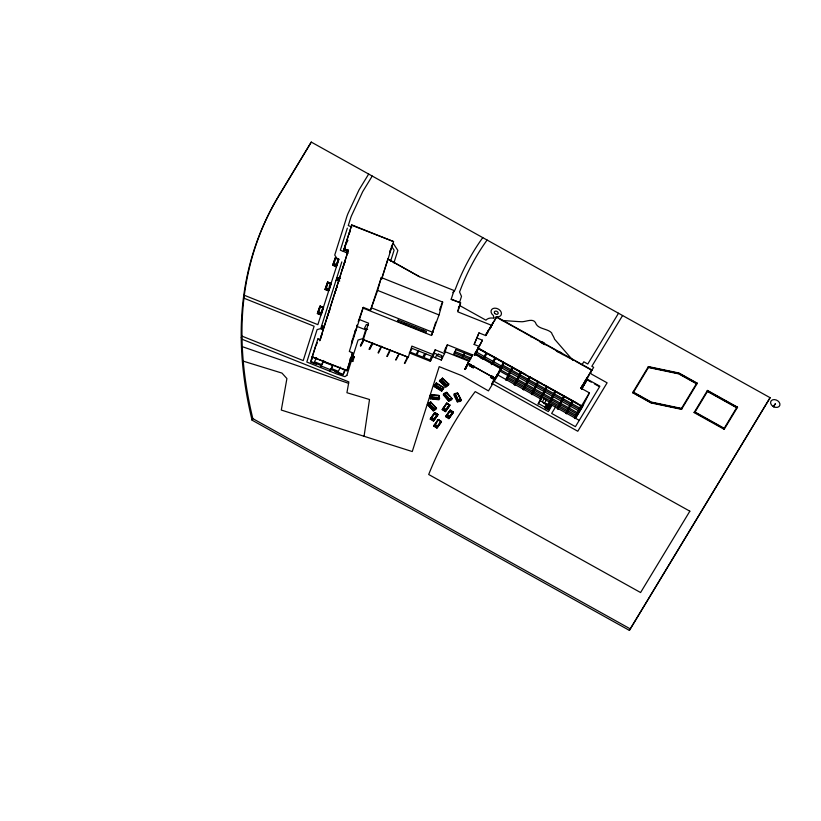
<?xml version="1.0" encoding="UTF-8"?>
<svg xmlns="http://www.w3.org/2000/svg" width="821" height="821" viewBox="0 0 821 821"><rect width="100%" height="100%" fill="white"/><g stroke="black" fill="none" stroke-linecap="round" stroke-linejoin="round"><path stroke-width="1.23" d="M364.062 436.279L369.512 399.499L346.934 392.715L348.843 381.898L242.113 339.268M362.944 308.07L363.303 307.372L370.497 310.246L377.65 290.418L381.303 277.56L442.673 302.077L439.019 314.936L431.518 335.461L362.944 308.07L358.223 321.678M317.378 313.591L319.995 306.069L323.536 307.485L321.545 313.766L320.919 315.007L317.378 313.591L319.995 306.069M325.013 289.526L327.63 282.003L331.171 283.419L329.18 289.71L328.554 290.942L325.013 289.526L327.63 282.003M332.7 265.296L335.317 257.773L338.857 259.19L336.867 265.47L336.241 266.712L332.7 265.296L335.317 257.773M318.671 311.19L319.728 307.854M325.947 288.243L327.004 284.908M323.105 307.341L321.185 313.212L318.589 312.175L320.508 306.305L323.105 307.341L320.559 314.453L317.963 313.417M328.821 289.156C331.612 273.773 331.622 293.631 326.214 288.12L328.143 282.25L327.363 283.799M347.345 228.125L340.346 250.2L348.104 253.299M320.559 314.453L321.616 311.118M336.661 264.608L334.065 263.572L333.285 265.121L335.881 266.158L338.426 259.046L336.507 264.926L333.911 263.88L335.83 258.01L337.41 259.005M338.857 259.19L317.86 324.654L244.371 295.293M344.081 248.948L348.371 250.292L344.081 248.948L351.778 224.882L393.567 241.579L381.652 279.13M343.742 250.179L351.778 224.882M341.834 261.858L320.765 328.585L317.101 329.601L306.808 362.03L337.072 374.109L344.923 376.665L346.873 375.32M311.313 359.619L312.072 357.248M363.303 307.372L349.315 351.45L352.65 352.784L346.893 370.764L312.134 356.889L317.891 338.899L319.995 339.74L348.217 250.6M315.726 346.031L310.841 361.445L321.185 365.581M321.586 328.636L322.489 325.937L323.31 325.988L322.417 328.687L320.765 328.585L322.889 329.426M336.056 280.382L336.887 280.433L337.78 277.744L340.499 278.545M336.887 280.433L337.708 280.484L338.611 277.796M319.749 340.807L348.371 250.292M320.221 339.884L322.13 333.839L321.391 335.317M337.082 286.724L334.424 294.236M330.288 370.753L330.719 369.388L343.229 374.386L344.635 369.953M351.306 344.245L352.435 340.694M354.118 335.379L351.593 341.721M356.745 327.107L357.504 324.736L356.56 326.594M346.893 370.764L352.65 352.784M352.507 355.329L353.102 355.842L351.706 360.214L350.998 359.937L352.507 355.329L351.911 354.816M346.831 375.464L351.367 360.891M349.941 360.347L352.773 361.486L351.593 360.45L358.079 340.007L362.933 338.601L365.694 329.868L358.192 326.871M352.188 360.963L353.687 356.355L353.102 355.842M352.773 361.486L354.282 356.878L353.687 356.355M370.497 310.246L381.303 277.56M389.749 252.704L390.509 250.313M391.422 247.439L389.729 251.698M381.56 279.027L387.881 259.056L419.469 276.708L454.023 290.511L451.129 299.449L460.643 302.877L451.283 299.142M360.45 345.774L363.672 339.217L364.031 339.771L360.45 345.774L363.672 339.217M360.922 345.969L364.144 339.412M363.272 339.668L408.324 357.289L363.272 339.668L368.557 323.197L359.321 319.513M390.519 261.437L394.111 250.148L391.74 246.526M393.906 262.905L397.857 250.436L393.382 243.601M369.234 349.284L372.467 342.737L372.826 343.281L369.234 349.284L372.467 342.737M369.707 349.479L372.426 343.958M378.029 352.794L381.252 346.246L381.611 346.79M386.814 356.314L390.047 349.756M395.599 359.824L399.304 353.451L396.071 360.009M404.394 363.334L407.627 356.776L407.986 357.32L407.627 356.776M408.16 357.597L411.865 346.103L433.632 354.785L435.202 349.818L444.561 353.564L447.353 344.779L472.568 354.857M431.518 335.461L435.756 322.099M439.604 309.958L440.764 306.315M409.269 352.876L430.358 361.302L431.928 356.324L441.288 360.07L444.561 353.564M441.288 360.07L442.334 356.776M459.442 302.857L461.505 296.35L459.514 291.927A114.098 83.711 26.7 0 0 460.253 290.234C466.985 272.459 475.944 255.444 487.099 240.04M446.049 347.375L444.428 351.47M457.851 310.769L459.216 306.459M460.643 302.877L457.8 311.836L491.974 325.485M495.289 378.512L467.611 363.098L495.289 378.512L501.272 368.578L474.805 353.841L479.259 346.483L474.148 344.44L478.982 332.874L485.324 335.409L496.561 316.855L591.818 369.922L581.75 389.072M474.148 344.44L478.982 332.874M454.126 291.681L454.926 290.008A103.826 76.179 26.7 0 0 455.665 288.366C462.459 270.396 471.5 253.196 482.769 237.628M544.651 403.162L546.263 399.899L541.809 397.415M311.272 142.084L278.442 196.578A469.684 344.615 26.7 0 0 243.888 294.349C238.039 336.323 242.113 379.148 252.068 420.178L629.379 630.384L770.098 397.703L311.272 142.084L279.027 195.347M241.261 337.708L242.031 336.148L303.216 360.583L314.115 326.235L244.032 298.239M252.068 420.178L252.837 418.628C242.893 377.598 238.819 334.773 244.658 292.799A469.684 344.615 26.7 0 1 279.222 195.029M348.761 234.354L350.249 231.399M345.959 244.217L344.091 249.933L347.078 251.123M346.452 243.242L347.919 240.307M343.352 251.4L345.148 247.839M326.214 288.12L328.975 288.848M346.339 252.591L347.478 250.323M330.545 284.661L331.171 283.419M320.508 306.305L322.951 307.649M318.589 312.175L321.339 312.904M336.836 277.919L337.78 277.744M344.379 262.874L345.118 261.406L342.08 270.13M322.91 308.717L323.536 307.485M337.708 280.484L339.72 281.008M336.723 286.991L337.462 285.523M321.545 326.122L322.489 325.937M329.077 311.108L329.816 309.64L326.768 318.353M317.891 338.899L318.917 339.678M315.952 345.59L317.429 342.634M312.134 356.889L347.047 370.456M313.037 357.063L310.564 361.989L316.311 364.278M316.598 357.607L314.494 361.784L321.647 364.647M320.908 366.115L323.751 360.46M320.477 367.49L323.32 361.835L332.864 365.643L330.021 371.297M393.567 241.579L352.784 225.652M391.36 246.639L392.849 243.683M330.453 369.932L332.772 365.324M387.881 259.056L419.469 276.708M354.97 331.079L356.376 328.287M354.877 331.93L355.811 330.073L353.276 336.415M340.448 367.131L338.344 371.318L331.191 368.455M345.436 370.004L342.962 374.92L334.999 371.749M350.998 359.937L349.818 358.9M354.282 356.878L353.461 356.827M378.502 352.989L381.724 346.431M387.286 356.499L390.519 349.941M404.866 363.518L408.099 356.961M441.154 305.094L442.673 302.077M452.935 292.687L454.023 290.511M433.026 354.159L435.202 349.818M432.39 356.509L434.104 353.102L437.09 354.292L435.376 357.699M430.358 361.302L433.632 354.785M458.385 307.988L459.945 304.889M445.167 349.12L447.353 344.779M434.042 386.496L436.3 382.955L443.904 387.594L443.278 388.836L441.636 391.135L434.042 386.496L436.3 382.955M441.421 390.56L443.402 387.327L442.047 389.328L435.315 385.213L436.669 383.212L435.889 384.762M430.686 394.562L430.06 395.804L430.471 398.821L438.927 399.776L439.553 398.534L439.143 395.517L430.686 394.562L431.097 397.58L430.471 398.821M431.22 395.024L438.866 395.558L439.163 397.764L431.528 397.231L431.22 395.024L433.724 395.301M427.413 404.671L428.039 403.439L430.686 401.951L436.526 408.14L435.91 409.381L433.262 410.869L427.413 404.671L430.06 403.183M439.43 381.108L442.478 378.163L448.83 384.033L448.215 385.275L445.782 386.989L439.43 381.108L442.478 378.163M431.528 397.231L431.384 394.706M428.726 403.593L430.82 402.187L428.726 403.593L433.899 409.074L436.002 407.678L433.899 409.074M440.744 379.979L442.673 378.419L448.143 383.93L446.367 385.182L440.744 379.979L442.673 378.419M438.866 395.558L436.218 395.589M441.636 391.135L443.904 387.594M433.262 410.869L433.888 409.628L436.526 408.14M446.367 385.182L448.307 383.623M445.782 386.989L448.83 384.033M430.245 419.09L434.761 412.532L438.004 414.543L437.377 415.775L433.488 421.101L430.245 419.09L434.761 412.532M431.672 417.509L430.902 419.049L433.272 420.526L437.501 414.266L435.13 412.789L431.672 417.509L434.052 418.977L433.272 420.526M443.884 393.567L443.258 394.798L448.687 401.212L451.499 399.899L452.125 398.667L446.696 392.253L443.884 393.567L449.313 399.971L448.687 401.212M444.572 393.752L446.788 392.489L444.572 393.752L449.374 399.427L451.591 398.164L449.374 399.427M437.501 414.266L433.899 419.295L431.518 417.817L435.13 412.789M433.488 421.101L438.004 414.543M433.693 426.089L438.209 419.521L441.452 421.532L440.826 422.774L436.936 428.1L433.693 426.089L438.209 419.521M442.201 409.628L446.716 403.07L449.959 405.081L449.333 406.323L445.434 411.639L442.201 409.628L446.716 403.07M438.578 419.788L440.795 421.573L438.578 419.788L434.966 424.806L437.347 426.284L440.949 421.265M447.086 403.327L449.303 405.112L445.854 409.833L443.473 408.355L447.086 403.327L449.303 405.112M464.819 369.265L468.124 362.738L465.456 369.183L464.819 369.265L468.124 362.738M465.261 369.512L468.381 363.313M437.347 426.284L435.13 424.498L434.35 426.048L435.725 424.159M445.854 409.833L449.456 404.804M436.936 428.1L441.452 421.532M454.403 393.649L453.787 394.891L457.328 401.869L460.643 401.315L461.269 400.084L457.718 393.095L454.403 393.649L457.954 400.627L457.328 401.869M445.434 411.639L449.959 405.081M474.138 355.083L482.42 340.212L477.299 338.16M455.203 393.67L458.19 400.155L460.776 399.447L457.636 393.259L455.203 393.67L458.19 400.155M469.314 365.55L473.245 367.736L469.314 365.55L470.135 364.124M474.805 355.452L478.469 348.248L485.406 352.106M479.69 345.815L482.42 340.212M475.328 354.528L478.386 348.402M445.649 416.627L450.165 410.059L453.408 412.08L452.782 413.312L448.892 418.638L445.649 416.627L450.165 410.059M457.636 393.259L460.622 399.755M446.922 415.354L450.37 410.633L452.905 411.803L449.303 416.822L446.922 415.354L450.534 410.326L449.754 411.875M494.119 321.699L496.561 316.855M473.245 367.736L474.179 366.074M446.306 416.586L448.677 418.063L449.456 416.514L447.076 415.036M448.892 418.638L453.408 412.08M483.292 358.736L486.391 352.661L486.822 353.44M486.391 352.661L483.087 359.239L480.408 357.751M483.908 359.311L486.976 353.184M491.327 364.657L494.919 357.607M492.569 363.898L495.668 357.823L492.508 364.103M490.486 377.342L494.406 379.528L490.486 377.342L491.42 375.679L493.38 376.767M491.594 384.177L492.241 384.105L491.594 384.177L494.909 377.66M492.046 384.433L495.35 377.906M496.038 376.675L497.67 373.812M498.08 373.103L498.491 372.385M498.788 371.718L503.591 362.246L488.054 353.584M503.591 362.246L500.441 368.516L501.108 368.896M497.074 375.115L497.752 375.495L504.268 362.615M515.198 384.669L514.274 384.7L520.791 371.821L512.868 367.408L506.352 380.287L505.674 379.907L512.191 367.028L505.254 363.169M506.352 380.287L512.868 367.408M514.274 384.7L520.791 371.821M514.952 385.08L521.468 372.2L525.43 374.407M523.552 389.872L530.068 376.993L523.798 389.462L522.874 389.493L529.391 376.613L536.996 380.852M531.474 394.285L537.991 381.406L538.668 381.786L532.152 394.655L531.474 394.285L537.991 381.406M538.032 404.209L547.268 386.568L540.741 399.447L540.074 399.078L546.345 386.599M542.404 401.91L544.036 398.657M546.632 404.271L548.202 404.548M547.771 405.646L555.191 390.991L543.615 384.536M548.018 405.235L555.191 390.991M547.628 408.376L549.772 404.825L549.105 404.455L548.325 404.312L545.637 408.745M548.695 405.615L555.868 391.36M549.772 404.825L551.466 404.876L579.236 420.352M547.997 409.166L548.777 409.31M566.788 413.415L565.874 413.445L572.391 400.566L564.468 396.153L557.941 409.032L557.274 408.653L563.791 395.773L556.854 391.915M557.941 409.032L564.468 396.153M565.874 413.445L572.391 400.566M566.541 413.825L573.068 400.946L577.03 403.152M581.186 388.2L582.736 385.111L580.96 388.046M575.388 418.207L574.464 418.238L580.991 405.358L581.658 405.738M575.141 418.618L581.576 405.831L589.416 392.879L580.816 388.087L591.818 369.922M589.416 392.879L581.935 407.75L576.239 417.16M632.642 392.725L632.878 392.253L651.145 402.434L681.769 408.879L681.533 409.34L650.909 402.895L632.642 392.725L648.416 366.587L679.039 373.032L697.306 383.212L697.07 383.674L678.803 373.493L648.18 367.059L648.416 366.587M633.278 392.654L633.514 392.181L651.248 402.064L681.451 408.417L681.214 408.879L651.012 402.526L633.278 392.654L648.734 367.049L678.936 373.401L696.67 383.284L696.434 383.746L678.7 373.863L648.498 367.51L648.734 367.049M694.114 412.563L694.35 412.101L724.43 428.849L724.194 429.321L694.114 412.563L707.466 390.437L737.535 407.195L737.309 407.657L707.23 390.909L707.466 390.437M707.712 391.012L707.476 391.473L736.663 407.729L736.899 407.267L707.712 391.012L694.761 412.491L694.987 412.019L724.173 428.285L723.937 428.747L736.899 407.267M629.379 630.384L770.098 397.703M368.67 174.062L359.023 189.867L347.868 213.809A95.8 70.288 26.7 0 0 345.898 219.73L334.732 255.074L338.242 260.421M372.231 176.053L362.677 191.693L351.357 216.077A89.674 65.793 26.7 0 0 350.854 217.432L348.258 225.57L351.819 226.996M467.611 363.098L472.793 354.549M485.601 335.235L488.659 330.186L485.58 335.697M486.094 335.204L488.054 331.971M489.357 329.806L491.317 326.563M494.406 379.528L497.321 374.715L540.998 399.047L538.309 403.47L549.454 409.679M497.752 375.495L494.191 381.406L548.315 411.557L552.133 405.246M531.474 336.702L530.551 336.733M539.818 341.895L547.997 345.908M556.351 351.101L574.464 360.655M544.487 407.811L546.755 404.035M545.277 407.955L547.535 404.178M546.427 408.889L549.105 404.455M549.896 404.599L547.207 409.022L547.884 409.402L550.675 404.732M548.664 409.535L551.466 404.876M555.478 407.113L551.65 413.425L575.418 426.663L599.587 386.753L594.394 383.869M582.027 364.709L583.793 361.804L587.774 364.021L618.511 313.253M622.585 315.521L591.849 366.289L593.675 367.305L590.597 372.395L591.315 374.027L607.109 382.822L577.789 431.251L492.703 383.848L488.454 390.888L462.295 375.864L439.204 366.638L412.265 451.55L281.295 410.059L286.909 378.553L281.962 373.093L243.221 361.148M581.781 388.579L587.405 379.281L599.853 386.209M581.504 389.113L587.138 379.825L591.284 382.134M575.665 417.663L583.259 405.122M681.214 408.879L696.67 383.284M681.533 409.34L697.306 383.212M724.194 429.321L737.535 407.195M773.177 406.467L775.476 403.624L773.608 406.713M435.315 385.213L436.515 383.53M445.228 411.064L448.677 406.354M438.106 425.637L440.169 422.815M448.677 418.063L450.75 415.241M449.313 399.971L452.125 398.667M458.354 399.848L460.776 399.447M457.954 400.627L461.269 400.084M459.996 400.997L457.574 401.397L454.957 396.245M501.446 320.436L518.975 321.616A15.117 11.094 26.7 0 1 521.058 321.729C526.025 322.201 534.019 316.906 536.267 324.367C539.346 329.242 548.038 328.759 551.681 332.936A7.728 5.675 26.7 0 0 552.379 334.701L553.015 335.799A19.694 14.45 26.7 0 1 554.565 339.176L572.801 360.203M431.682 396.923L439.163 397.764M431.097 397.58L439.553 398.534M432.154 398.616L435.889 399.037M558.875 351.809L556.946 351.388M242.205 346.647L348.586 383.335M333.326 264.054L336.867 265.47M377.65 290.418L439.019 314.936M327.99 282.557L330.586 283.594M325.629 288.294L329.18 289.71M325.598 289.361L328.195 290.398M371.667 307.916L433.036 332.433M472.239 356.119L464.922 353.194L462.582 357.843L469.91 360.768M454.926 351.624L463.301 354.97M463.906 355.216L471.233 358.141M454.311 352.866L462.675 356.211M463.29 356.458L470.607 359.372M444.079 351.296L469.448 361.425M368.475 325.342L366.371 324.511L364.503 328.226L367.654 329.478M317.994 312.349L321.545 313.766M351.316 352.62L352.496 353.092M321.216 366.012L330.76 369.819M560.138 352.188L560.753 352.455M543.009 342.234L544.21 342.891M497.085 317.542L512.602 326.194M513.597 326.748L522.874 331.91M523.86 332.464L539.397 341.115M548.664 346.288L555.601 350.146M575.459 361.209L591.664 370.23M541.809 343.004L544.775 344.656M459.842 305.638L485.94 320.18A9.483 6.958 26.7 0 1 493.944 318.261L493.903 317.614M539.654 382.329L541.634 383.438M477.719 347.971L581.576 405.831M477.565 348.289L581.412 406.138M502.945 365.253L510.867 369.666M511.545 370.045L519.467 374.458M520.145 374.838L528.067 379.251M528.745 379.62L536.667 384.043M537.345 384.413L545.267 388.826M545.944 389.205L553.867 393.618M554.544 393.998L562.467 398.411M563.144 398.79L571.067 403.203M571.744 403.583L579.667 407.996M476.519 352.117L484.441 356.53M485.119 356.909L493.041 361.322M493.719 361.702L501.641 366.115M502.319 366.494L510.241 370.907M510.919 371.277L518.841 375.7M519.519 376.069L527.441 380.482M528.119 380.862L536.041 385.275M536.718 385.654L544.641 390.067M545.318 390.447L553.241 394.86M553.918 395.24L561.841 399.653M562.518 400.022L570.441 404.445M571.118 404.815L579.041 409.227M475.154 353.143L579.01 411.003M474.651 354.149L490.845 363.169M493.503 364.657L499.445 367.962M500.605 369.902L508.527 374.314M509.205 374.694L517.127 379.107M517.805 379.476L525.727 383.9M526.405 384.269L534.327 388.682M535.005 389.062L542.927 393.475M543.605 393.854L551.527 398.267M552.205 398.647L560.127 403.06M560.805 403.439L568.727 407.852M569.405 408.222L577.327 412.645M499.979 371.133L507.912 375.556M508.579 375.926L516.501 380.349M517.179 380.718L525.101 385.131M525.779 385.511L533.701 389.924M534.379 390.303L542.301 394.716M542.979 395.096L550.901 399.509M551.579 399.878L559.501 404.301M560.179 404.671L568.101 409.094M568.779 409.463L576.701 413.876M507.204 376.952L576.681 415.652M507.255 378.563L515.178 382.976M515.855 383.356L523.777 387.769M524.455 388.148L532.377 392.561M533.055 392.931L540.977 397.354M546.109 400.207L549.577 402.146M550.255 402.516L558.177 406.929M558.855 407.308L566.777 411.721M567.455 412.101L575.377 416.514M540.177 400.669L547.976 405.01M543.44 403.09L545.657 404.322M469.838 364.606L473.768 366.792M491.009 376.387L494.817 378.809L490.886 376.623M469.725 364.832L473.645 367.018M469.612 365.068L473.532 367.254M490.773 376.86L494.694 379.045M252.837 418.628L630.159 628.835M437.48 384.115L442.283 387.05M435.469 384.905L442.201 389.021M434.658 385.254L442.262 389.893M434.689 386.455L440.467 389.975M449.539 411.3L452.782 413.312M446.008 409.515L443.627 408.047L442.847 409.597L444.438 410.572M442.817 408.386L446.06 410.397M446.265 415.385L449.508 417.396M434.966 413.096L437.347 414.574M434.135 413.763L437.377 415.775M430.861 417.848L434.104 419.859M434.319 424.847L437.552 426.858M435.14 426.54L436.721 427.525M442.519 378.727L448.143 383.93M440.898 379.671L446.521 384.875M440.056 379.877L446.408 385.747M440.118 381.221L445.752 386.424M430.666 402.495L435.848 407.986M428.88 403.275L434.063 408.766M428.039 403.439L433.888 409.628M428.1 404.825L433.283 410.315M561.348 352.784L562.949 354.631M447.424 393.741L449.836 396.574M444.725 393.444L449.528 399.119M443.945 394.993L448.748 400.669M496.284 317.696L496.12 317.122A3.612 2.648 26.7 0 1 496.058 316.711A5.49 4.033 26.7 0 0 501.221 312.247A5.49 4.033 26.7 0 0 493.062 308.511A5.49 4.033 26.7 0 0 493.411 315.5A3.448 2.535 26.7 0 0 493.483 316.054L493.852 317.368M540.341 341.567A6.291 4.618 26.7 0 1 542.353 341.977M398.113 320.067L397.487 321.309L404.579 324.141L405.205 322.899L398.113 320.067M406.385 323.371L405.759 324.613L412.85 327.446L413.476 326.204L406.385 323.371M414.656 326.676L414.03 327.918L421.122 330.74L421.737 329.508L414.656 326.676M412.07 348.361L410.202 352.076L416.144 354.446L418.012 350.731L412.07 348.361M422.928 329.98L422.302 331.212L425.842 332.628L426.468 331.397L422.928 329.98M418.731 351.019L416.852 354.734L422.794 357.114L424.673 353.389L418.731 351.019M425.812 353.851L423.944 357.566L429.886 359.937L431.754 356.222L425.812 353.851M438.342 354.179L437.48 355.883L441.082 357.32L441.934 355.616L438.342 354.179M455.942 349.613L453.603 354.262L461.977 357.607L464.306 352.958L455.942 349.613M491.379 325.711L490.127 328.184L493.421 322.325L491.379 325.711M585.229 380.995L583.249 384.926L587.118 377.876L585.229 380.995M689.845 511.185L640.585 592.546L428.695 474.497A667.299 489.614 26.7 0 1 475.205 391.607L689.845 511.185M773.967 406.888L772.848 406.262A4.926 3.612 26.7 0 1 772.643 399.827A4.926 3.612 26.7 0 1 779.899 403.86A4.926 3.612 26.7 0 1 773.967 406.888M494.683 313.345A2.042 1.498 26.7 0 0 498.029 313.725A2.042 1.498 26.7 0 0 496.028 311.118A2.042 1.498 26.7 0 0 494.683 313.345"/></g></svg>
